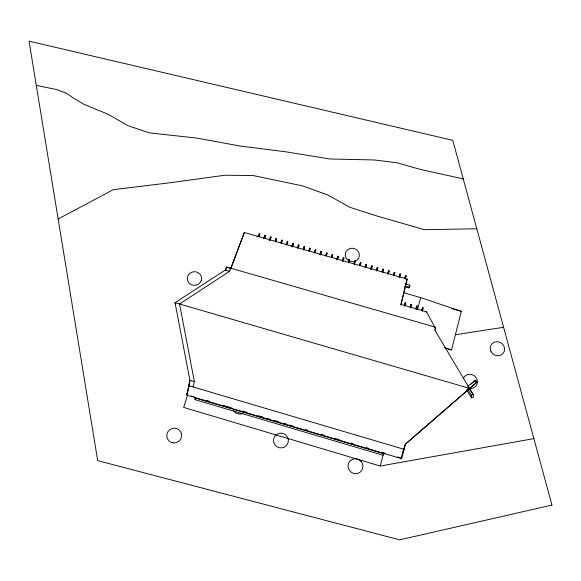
<?xml version="1.0" encoding="UTF-8"?>
<svg xmlns="http://www.w3.org/2000/svg" width="581" height="581" viewBox="0 0 581 581"><rect width="100%" height="100%" fill="white"/><g stroke="black" fill="none" stroke-linecap="round" stroke-linejoin="round"><path stroke-width="0.87" d="M401.05 457.93L400.992 458.474L403.911 448.975L402.989 451.59M175.266 304.001L175.041 302.679L225.268 270.049L226.612 266.999L435.619 327.248L435.067 330.567L473.159 394.535L473.326 397.324L471.452 397.934L466.732 389.967M230.795 268.967L244.34 232.502L407.143 279.069L401.006 304.459L426.41 311.765L434.733 326.994L434.465 327.684M244.34 232.502L229.589 271.298L179.573 304.001L194.352 381.608L193.081 386.808M257.085 236.91L257.223 236.191M259.3 233.744L258.785 236.387L259.308 236.54L259.823 233.889L259.3 233.744L258.298 236.489M264.885 235.341L264.355 237.985L264.878 238.137L265.408 235.487L264.885 235.341L263.651 238.776M270.477 236.939L269.933 239.583L270.455 239.728L271 237.084L270.477 236.939L269.257 240.381M276.069 238.537L275.51 241.18L276.033 241.326L276.592 238.689L276.069 238.537L275.103 241.297M281.669 240.135L281.095 242.778L281.618 242.923L282.192 240.287L281.669 240.135L280.71 242.902M287.268 241.74L286.68 244.376L287.203 244.521L287.791 241.892L287.268 241.74L286.092 245.197M422.329 311.358L423.135 307.77L422.59 307.618L421.639 310.152L422.184 310.305L423.135 307.77M421.944 310.486L422.59 307.618M292.868 243.345L292.265 245.974L292.795 246.119L293.398 243.49L292.868 243.345L291.706 246.802M415.981 309.535L416.802 305.955L417.347 306.107L416.519 309.688M298.474 244.942L297.857 247.571L298.387 247.724L299.004 245.095L298.474 244.942L297.559 247.717M410.179 307.865L411.014 304.291L411.559 304.444L410.89 307.305M404.383 306.194L405.233 302.628L405.778 302.781L405.095 305.642M304.088 246.547L303.456 249.176L303.979 249.322L304.611 246.7L304.088 246.547L303.18 249.329M400.759 305.156L407.143 279.069M404.979 278.292L405.611 275.677L406.141 275.83L405.298 279.316M309.695 248.152L309.056 250.774L309.579 250.927L310.225 248.305L309.695 248.152L308.801 250.941M194.352 381.608L189.907 380.301L186.733 395.116L401.66 458.67L405.589 443.891L477.081 381.986L475.476 380.141L467.872 386.496L473.159 394.535L471.285 395.145L471.452 397.934M399.612 277.689L400.491 274.123L399.96 273.971L399.089 276.541L399.619 276.694L400.491 274.123M399.082 277.536L399.96 273.971M315.316 249.765L314.655 252.379L315.185 252.532L315.839 249.91L315.316 249.765L314.212 253.243M393.395 275.91L394.296 272.351L394.826 272.504L394.107 275.35M445.474 348.259L451.488 350.002L461.321 311.358L420.688 297.61L403.279 292.613M388.435 273.724L389.161 270.884L388.631 270.731L387.788 273.31L388.319 273.455L389.161 270.884M320.937 251.37L320.262 253.984L320.785 254.137L321.46 251.522L320.937 251.37L319.848 254.856M387.716 274.283L388.631 270.731M434.791 330.052L435.234 328.367M382.233 271.952L382.973 269.112L383.504 269.264L382.574 272.816M326.558 252.975L325.868 255.589L326.399 255.742L327.088 253.127L326.558 252.975L325.701 255.771M189.261 385.624L186.733 395.116L187.917 391.158M376.902 271.189L377.846 267.645L377.316 267.492L376.503 270.078L377.025 270.23L377.846 267.645M376.561 270.332L377.316 267.492M417.492 309.622L420.688 297.61M187.801 394.448L183.632 407.39L380.221 466.027L383.482 453.812M332.187 254.587L331.482 257.194L332.012 257.347L332.71 254.739L332.187 254.587L331.337 257.383M370.707 269.417L371.666 265.88L372.196 266.033L371.237 269.569M404.775 286.673L409.039 287.893L409.881 285.227L405.618 284.007M409.039 287.893L409.881 285.227M337.815 256.199L337.096 258.799L337.626 258.952L338.338 256.344L337.815 256.199L336.769 259.7M365.042 267.79L366.015 264.261L366.546 264.413L365.769 267.238M359.574 265.466L360.365 262.648L360.895 262.801L360.104 265.619M343.444 257.804L342.717 260.411L343.248 260.557L343.974 257.957L343.444 257.804L342.412 261.319M353.923 263.847L354.722 261.036L355.252 261.181L354.25 264.704M349.087 259.416L348.339 262.016L348.869 262.169L349.609 259.569L349.087 259.416L348.273 262.234M348.6 263.084L349.609 259.569M354.722 261.036L353.967 263.629L354.49 263.781L355.252 261.181M342.943 261.472L343.974 257.957M337.503 259.155L338.338 256.344M360.365 262.648L359.595 265.241L360.118 265.386L360.895 262.801M331.867 257.536L332.71 254.739M366.015 264.261L365.224 266.853L365.754 266.999L366.546 264.413M326.224 255.923L327.088 253.127M371.666 265.88L370.86 268.466L371.39 268.611L372.196 266.033M320.371 255.008L321.46 251.522M314.96 252.699L315.839 249.91M385.661 453.398L383.881 453.812L382.908 455.228L195.107 399.677L195.637 398.014M189.297 385.849L188.672 385.668L189.609 382.763M225.566 270.601L226.612 266.999M309.332 251.086L310.225 248.305M382.973 269.112L382.145 271.69L382.668 271.843L383.504 269.264M303.478 250.171L304.611 246.7M297.857 248.566L299.004 245.095M394.296 272.351L393.439 274.922L393.969 275.074L394.826 272.504M292.236 246.954L293.398 243.49M286.854 244.659L287.791 241.892M281.24 243.054L282.192 240.287M405.611 275.677L404.725 278.241L405.255 278.393L406.141 275.83M275.394 242.132L276.592 238.689M269.78 240.527L271 237.084M405.233 302.628L404.332 305.17L404.87 305.33L405.778 302.781M264.428 238.239L265.408 235.487M411.014 304.291L410.099 306.833L410.636 306.986L411.559 304.444M258.828 236.634L259.823 233.889M416.802 305.955L415.865 308.489L416.41 308.649L417.347 306.107M426.149 312.462L426.41 311.765M470.261 384.68L473.522 381.848M467.908 389.96L404.964 444.683L403.759 449.207L188.672 385.668M469.245 388.798L477.081 381.986M58.151 218.979L113.346 189.66L169.55 182.826L224.927 175.23L252.996 175.506L302.418 185.862L328.149 195.122L349.588 207.192L375.842 215.66L424.391 229.691L476.805 228.776M380.221 466.027L533.881 438.619M455.446 334.765L503.596 327.285M36.283 85.363L56.255 89.481L66.198 93.098L74.259 98.617L83.918 104.268L108.175 114.319L127.994 125.692L149.535 132.882L196.836 138.089L240.287 146.056L286.222 151.873L329.848 158.969L374.68 159.986L397.433 162.876L420.441 169.441L463.239 178.904M405.146 286.048L409.336 287.254M451.793 308.627L461.321 311.358M226.619 267.318L230.926 268.56M225.268 270.049L229.589 271.298M191.338 395.93L193.945 396.7M206.996 400.563L209.61 401.333M222.661 405.189L225.275 405.966M227.011 406.475L231.361 407.768M242.676 411.108L247.027 412.394M258.342 415.742L262.692 417.027M267.914 418.567L270.521 419.344M274 420.368L278.35 421.653M283.572 423.2L286.186 423.97M289.665 425.002L292.272 425.771M305.33 429.635L307.937 430.405M320.988 434.261L323.602 435.038M334.91 438.379L339.268 439.664M350.575 443.012L353.19 443.782M366.241 447.639L368.848 448.416M381.906 452.272L384.513 453.042M397.564 456.906L400.178 457.675M383.939 453.797L194.824 397.869L195.107 399.677M444.61 347.692L451.488 350.002M474.503 380.722L476.115 382.574M471.285 395.145L467.611 388.958L469.477 388.348L175.041 302.679L190.074 381.31L189.907 380.301M463.333 378.514A7.415 6.994 36.7 0 1 471.881 374.563A7.415 6.994 36.7 0 1 477.357 382.683A7.415 6.994 36.7 0 1 470.08 388.529M243.025 413.294A7.379 7.277 -4.3 0 1 233.439 410.549M201.193 280.71L200.351 282.308A7.161 6.819 -6.2 0 1 188.288 282.054A7.161 6.819 -6.2 0 1 193.742 271.734A7.161 6.819 -6.2 0 1 201.193 280.71M355.587 260.949L353.858 261.515A7.088 6.681 15.1 0 1 345.383 253.323A7.088 6.681 15.1 0 1 356.545 249.699A7.088 6.681 15.1 0 1 355.587 260.949M551.95 505.063L399.706 539.851L97.695 460.646L29.05 41.149L452.752 140.333L551.95 505.063M360.946 461.249L359.443 459.97A7.56 7.371 48.7 0 0 348.092 465.09A7.56 7.371 48.7 0 0 357.78 473.377A7.56 7.371 48.7 0 0 360.946 461.249M491.163 351.839L490.444 350.096A7.357 6.87 34.3 0 1 498.687 341.918A7.357 6.87 34.3 0 1 503.299 353.146A7.357 6.87 34.3 0 1 491.163 351.839M288.191 439.054L287.551 437.224A7.444 7.379 29.7 0 0 275.082 435.917A7.444 7.379 29.7 0 0 279.243 447.711A7.444 7.379 29.7 0 0 288.191 439.054M173.61 442.947A7.502 7.35 -33.5 0 0 180.945 432.271A7.502 7.35 -33.5 0 0 168.076 431.487A7.502 7.35 -33.5 0 0 173.61 442.947"/></g></svg>
